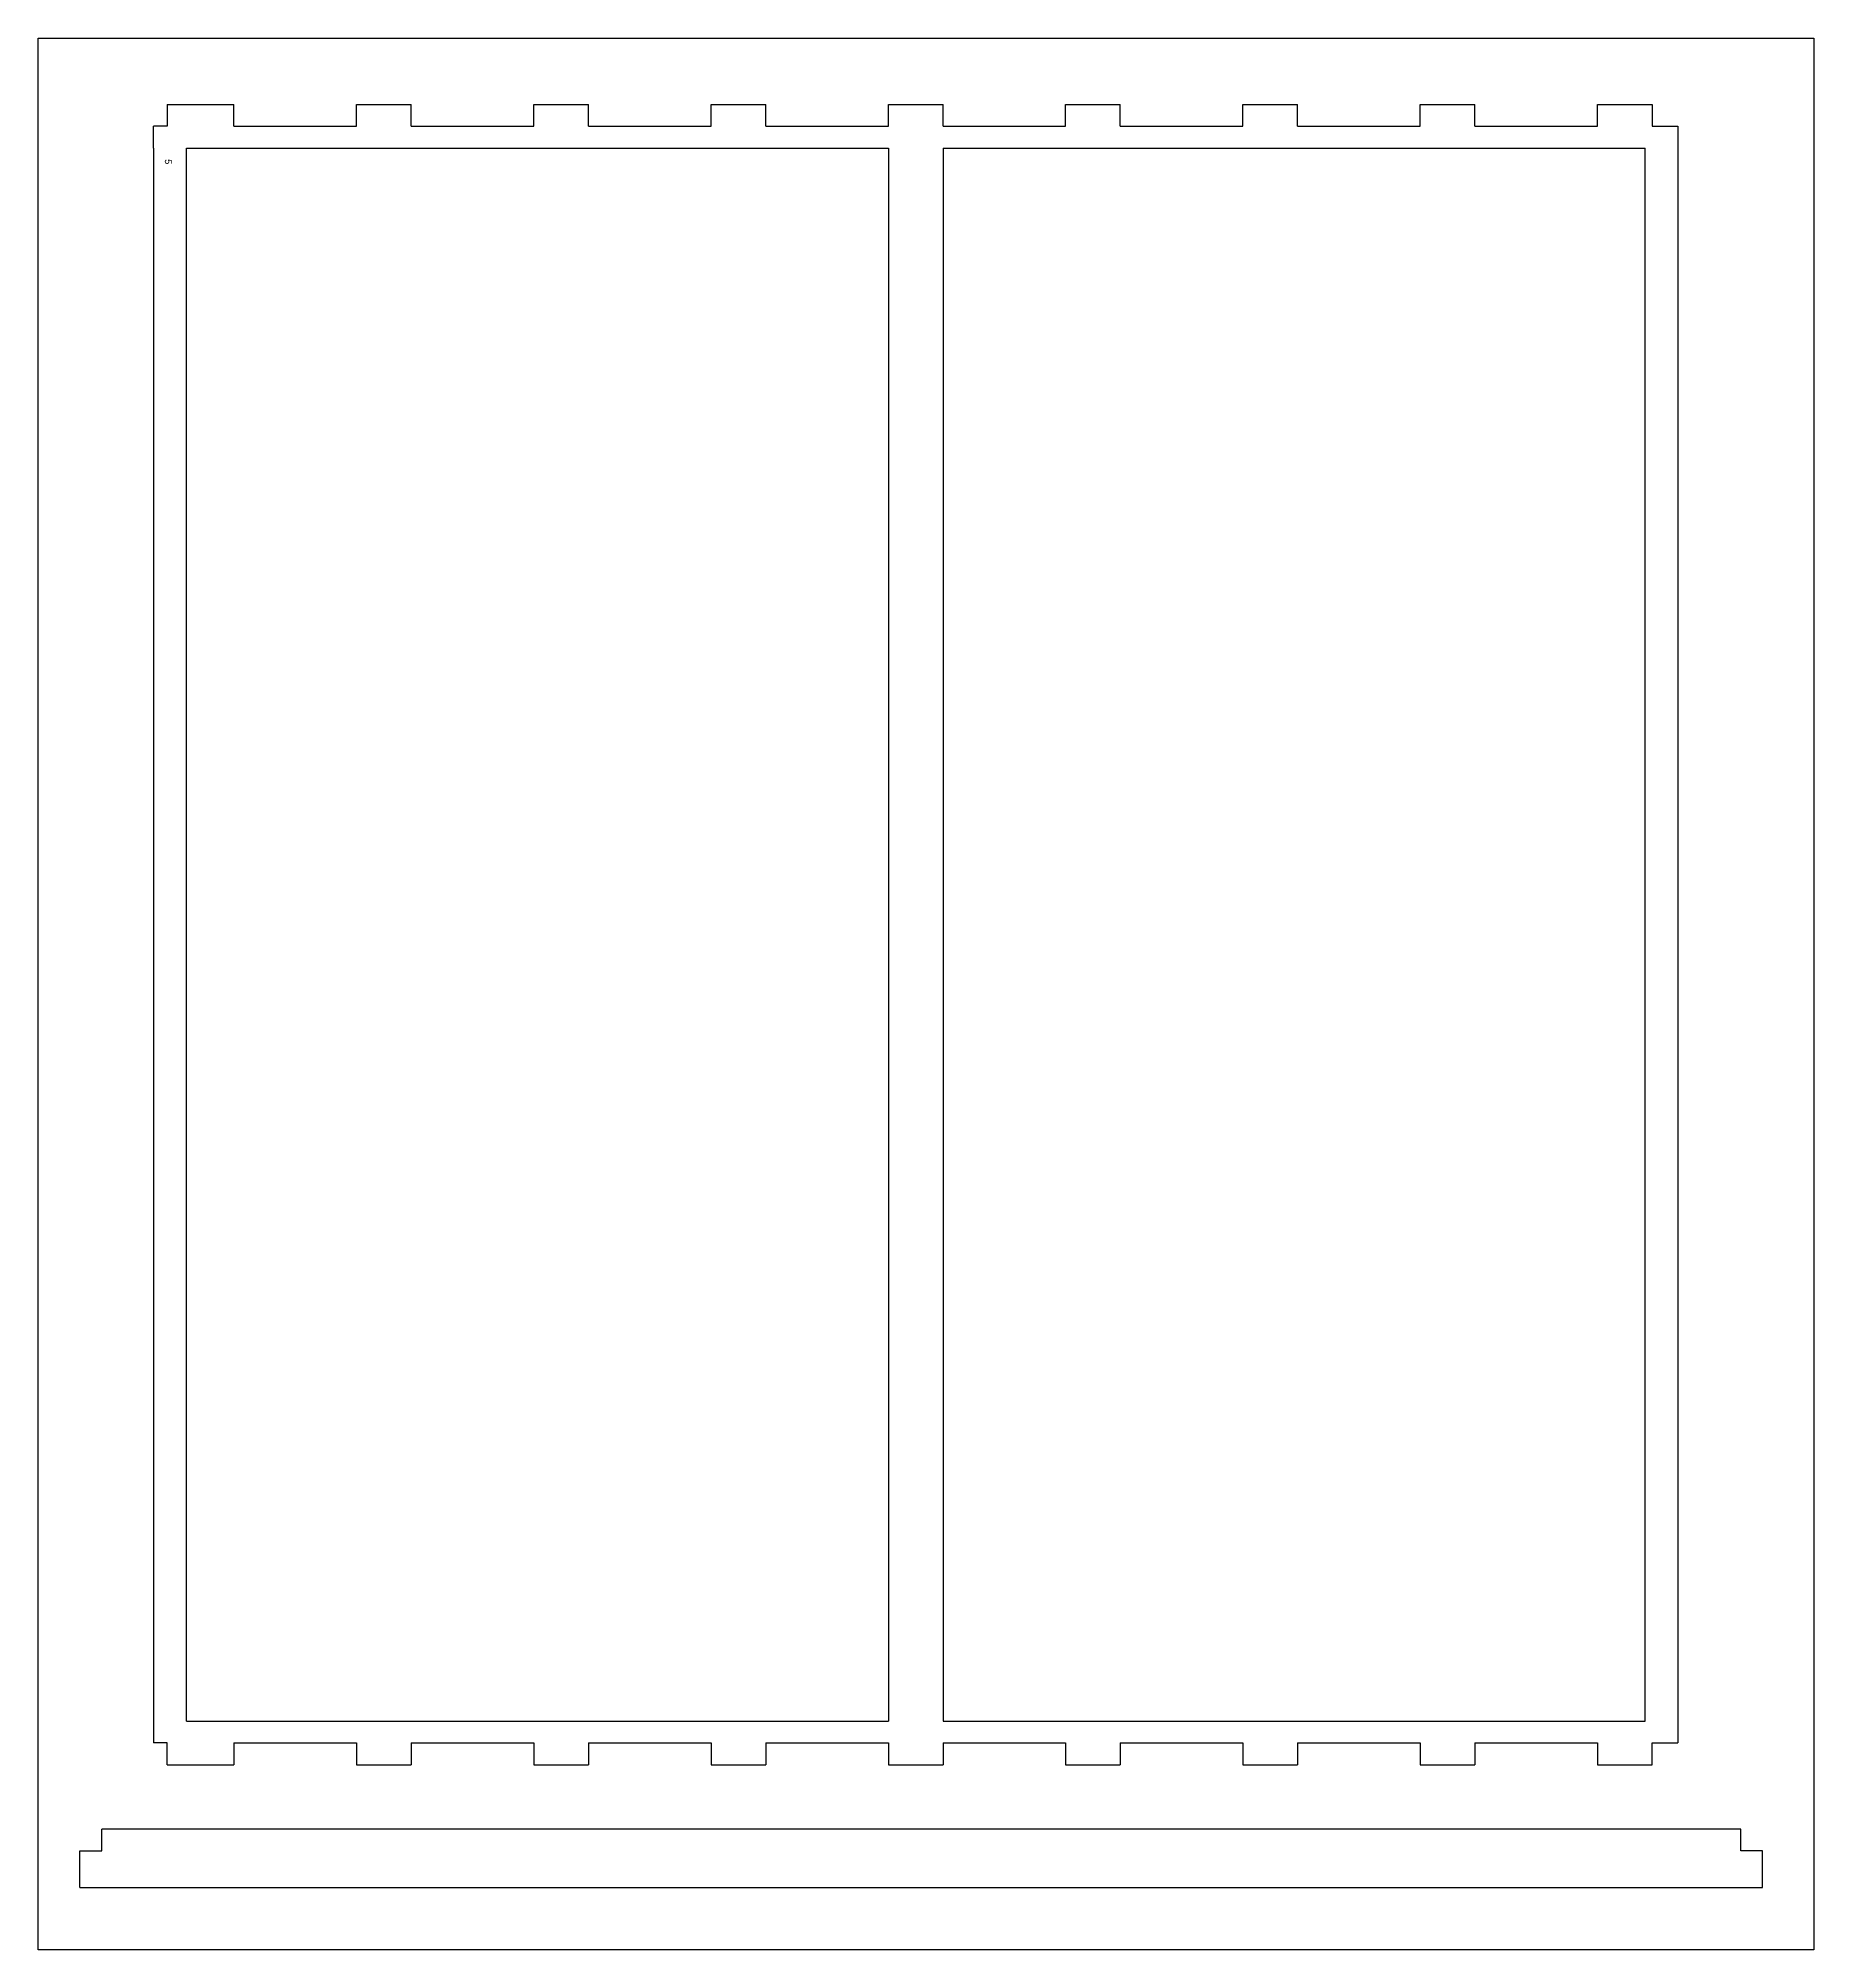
# Model space of a CAD drawing. Header units: millimetres. Extents: x 1909 to 5401, y -1249 to 880.
# Drawn here: x 4751 to 5401, y -577 to 123 of the extents above; entities that cross this region are included whole.
import ezdxf

# ---------------------------------------------------------------- set-up
doc = ezdxf.new("R2010")
doc.units = ezdxf.units.MM
doc.styles.get("Standard").update_dxf_attribs({"font": 'Organo.ttf'})

msp = doc.modelspace()

# ---------------------------------------------------------------- linework, layer by layer
at = {"color": 2}
for p, q in [((4751.43, 122.89), (5401.43, 122.89)), ((4751.43, -577.11), (4751.43, 122.89)), ((5401.43, 122.89), (5401.43, -577.11)), ((5401.43, -577.11), (4751.43, -577.11))]:
    msp.add_line(p, q, dxfattribs=at)
for p, q in [((4798.66, 98.65), (4798.66, 90.65)), ((4798.66, 98.65), (4823.08, 98.65)), ((4823.08, 90.65), (4823.08, 98.65)), ((4867.97, 90.65), (4867.97, 98.65)), ((4867.97, 98.65), (4887.97, 98.65)), ((4887.97, 90.65), (4887.97, 98.65)), ((4932.87, 90.65), (4932.87, 98.65)), ((4932.87, 98.65), (4952.87, 98.65)), ((4952.87, 90.65), (4952.87, 98.65)), ((4997.76, 90.65), (4997.76, 98.65)), ((4997.76, 98.65), (5017.76, 98.65)), ((5017.76, 90.65), (5017.76, 98.65)), ((5062.66, 90.65), (5062.66, 98.65)), ((5062.66, 98.65), (5082.66, 98.65)), ((5082.66, 90.65), (5082.66, 98.65)), ((5127.55, 90.65), (5127.55, 98.65)), ((5127.55, 98.65), (5147.55, 98.65)), ((5147.55, 90.65), (5147.55, 98.65)), ((5192.45, 90.65), (5192.45, 98.65)), ((5192.45, 98.65), (5212.45, 98.65)), ((5212.45, 90.65), (5212.45, 98.65)), ((5257.34, 90.65), (5257.34, 98.65)), ((5257.34, 98.65), (5277.34, 98.65)), ((5277.34, 90.65), (5277.34, 98.65)), ((5322.24, 90.65), (5322.24, 98.65)), ((5322.24, 98.65), (5342.24, 98.65)), ((5342.24, 98.65), (5342.24, 90.65)), ((4798.66, 90.65), (4793.66, 90.65)), ((4793.66, 82.65), (4793.66, 90.65)), ((4823.08, 90.65), (4867.97, 90.65)), ((4887.97, 90.65), (4932.87, 90.65)), ((4952.87, 90.65), (4997.76, 90.65)), ((5017.76, 90.65), (5062.66, 90.65)), ((5082.66, 90.65), (5127.55, 90.65)), ((5147.55, 90.65), (5192.45, 90.65)), ((5212.45, 90.65), (5257.34, 90.65)), ((5277.34, 90.65), (5322.24, 90.65)), ((5342.24, 90.65), (5351.66, 90.65)), ((5351.66, 90.65), (5351.66, 82.65)), ((4793.66, 82.65), (4793.66, -501.35)), ((4805.66, -493.35), (4805.66, 82.65)), ((4805.66, 82.65), (5062.66, 82.65)), ((5062.66, 82.65), (5062.66, -493.35)), ((5082.66, 82.65), (5339.66, 82.65)), ((5082.66, 82.65), (5082.66, -493.35)), ((5339.66, -493.35), (5339.66, 82.65)), ((5351.66, 82.65), (5351.66, -501.35)), ((4805.66, -493.35), (5062.66, -493.35)), ((5082.66, -493.35), (5339.66, -493.35)), ((4798.66, -501.35), (4793.66, -501.35)), ((4798.66, -509.35), (4798.66, -501.35)), ((4823.08, -501.35), (4867.97, -501.35)), ((4823.08, -501.35), (4823.08, -509.35)), ((4867.97, -501.35), (4867.97, -509.35)), ((4887.97, -501.35), (4932.87, -501.35)), ((4887.97, -501.35), (4887.97, -509.35)), ((4932.87, -501.35), (4932.87, -509.35)), ((4952.87, -501.35), (4997.76, -501.35)), ((4952.87, -501.35), (4952.87, -509.35)), ((4997.76, -501.35), (4997.76, -509.35)), ((5017.76, -501.35), (5017.76, -509.35)), ((5017.76, -501.35), (5062.66, -501.35)), ((5062.66, -501.35), (5062.66, -509.35)), ((5082.66, -501.35), (5127.55, -501.35)), ((5082.66, -501.35), (5082.66, -509.35)), ((5127.55, -501.35), (5127.55, -509.35)), ((5147.55, -501.35), (5192.45, -501.35)), ((5147.55, -501.35), (5147.55, -509.35)), ((5192.45, -501.35), (5192.45, -509.35)), ((5212.45, -501.35), (5257.34, -501.35)), ((5212.45, -501.35), (5212.45, -509.35)), ((5257.34, -501.35), (5257.34, -509.35)), ((5277.34, -501.35), (5322.24, -501.35)), ((5277.34, -501.35), (5277.34, -509.35)), ((5322.24, -501.35), (5322.24, -509.35)), ((5342.24, -509.35), (5342.24, -501.35)), ((5342.24, -501.35), (5351.66, -501.35)), ((4798.66, -509.35), (4823.08, -509.35)), ((4867.97, -509.35), (4887.97, -509.35)), ((4932.87, -509.35), (4952.87, -509.35)), ((4997.76, -509.35), (5017.76, -509.35)), ((5062.66, -509.35), (5082.66, -509.35)), ((5127.55, -509.35), (5147.55, -509.35)), ((5192.45, -509.35), (5212.45, -509.35)), ((5257.34, -509.35), (5277.34, -509.35)), ((5322.24, -509.35), (5342.24, -509.35)), ((4774.69, -540.9), (4774.69, -532.9)), ((5374.69, -532.9), (4774.69, -532.9)), ((5374.69, -540.9), (5374.69, -532.9)), ((4766.69, -554.32), (4766.69, -540.9)), ((4766.69, -540.9), (4774.69, -540.9)), ((5382.69, -540.9), (5374.69, -540.9)), ((5382.69, -554.32), (5382.69, -540.9)), ((4766.69, -554.32), (5382.69, -554.32))]:
    msp.add_line(p, q)

# ---------------------------------------------------------------- texts
at = {"color": 1, "insert": (4797.76, 78.59), "char_height": 2.5, "width": 9.5314, "attachment_point": 7, "rotation": 270}
msp.add_mtext('{5}', dxfattribs=at)

doc.saveas('drawing.dxf')
